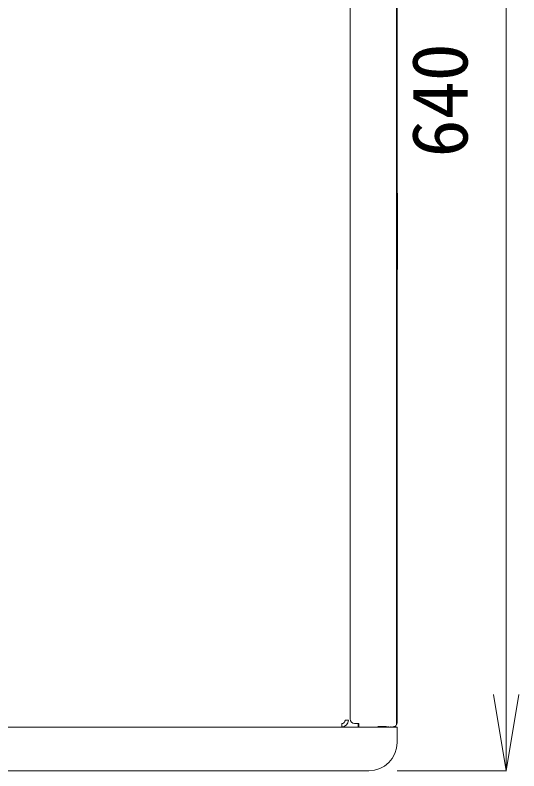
# Model space of a CAD drawing. Units: millimetres, scale not verified. Extents: x -1485 to 1485, y -1050 to 1050.
# Drawn here: x -747.2 to -516.2, y -373.3 to -26.7 of the extents above; entities that cross this region are included whole.
import ezdxf
from ezdxf.enums import TextEntityAlignment as Align

# ---------------------------------------------------------------- set-up
doc = ezdxf.new("R2010")
doc.units = ezdxf.units.MM
doc.header["$LTSCALE"] = 10
doc.layers.add('0-0_0', color=7, linetype='Continuous', lineweight=18)
doc.styles.add('ＭＳ ゴシック', font='')
doc.styles.get('ＭＳ ゴシック').set_extended_font_data('MS Gothic')

msp = doc.modelspace()

# ---------------------------------------------------------------- linework, layer by layer
at = {"layer": '0-0_0'}
for p, q in [((-593.5, 242.89), (-593.5, -349.51)), ((-572.3, -352.01), (-572.3, 245.39)), ((-572, -351.3), (-572, 244.69)), ((-522, 231.69), (-522, -338.31)), ((-572, -108.31), (-571.9, -108.31)), ((-571.9, -143.31), (-571.9, -108.31)), ((-572, -143.31), (-571.9, -143.31)), ((-516.17, -338.31), (-522, -373.31)), ((-597.4, -351.62), (-597.4, -353.14)), ((-594.37, -350.11), (-595.89, -350.11)), ((-591.5, -351.51), (-589.5, -351.51)), ((-589.8, -351.81), (-589.8, -353.31)), ((-589.5, -351.51), (-589.5, -352.07)), ((-589.5, -353.02), (-589.5, -352.07)), ((-589.5, -353.31), (-589.5, -353.02)), ((-580.8, -353.02), (-579.97, -353.02)), ((-572, -353.31), (-580, -353.31)), ((-576.3, -353.01), (-576.3, -353.31)), ((-575.9, -353.01), (-575.9, -353.31)), ((-574.9, -353.31), (-574.9, -353.01)), ((-573.4, -353.31), (-573.4, -353.21)), ((-572, -360.31), (-572, -353.31)), ((-965, -373.31), (-585, -373.31)), ((-571.94, -373.31), (-521.82, -373.31))]:
    msp.add_line(p, q, dxfattribs=at)
for points in [[(-527.83, -338.31), (-522, -373.31), (-522, -338.31)], [(-580, -353.31), (-970, -353.31), (-978, -353.31), (-978, -360.31)], [(-597.23, -351.61), (-597.23, -351.61), (-597.24, -351.61), (-597.24, -351.61), (-597.25, -351.61), (-597.25, -351.61), (-597.26, -351.61), (-597.26, -351.61), (-597.27, -351.61), (-597.28, -351.61), (-597.28, -351.61), (-597.29, -351.61), (-597.29, -351.61), (-597.3, -351.61), (-597.3, -351.61), (-597.31, -351.61), (-597.32, -351.62), (-597.32, -351.62), (-597.33, -351.62), (-597.33, -351.62), (-597.34, -351.62), (-597.34, -351.62), (-597.35, -351.62), (-597.36, -351.62), (-597.36, -351.62), (-597.37, -351.62), (-597.37, -351.62), (-597.38, -351.62), (-597.38, -351.62), (-597.39, -351.62), (-597.39, -351.62), (-597.4, -351.62)], [(-597.01, -351.57), (-597.01, -351.57), (-597.02, -351.57), (-597.03, -351.57), (-597.03, -351.58), (-597.04, -351.58), (-597.04, -351.58), (-597.05, -351.58), (-597.05, -351.58), (-597.06, -351.58), (-597.06, -351.58), (-597.07, -351.58), (-597.08, -351.59), (-597.08, -351.59), (-597.09, -351.59), (-597.09, -351.59), (-597.1, -351.59), (-597.1, -351.59), (-597.11, -351.59), (-597.11, -351.59), (-597.12, -351.59), (-597.12, -351.59), (-597.13, -351.6), (-597.14, -351.6), (-597.14, -351.6), (-597.15, -351.6), (-597.15, -351.6), (-597.16, -351.6), (-597.16, -351.6), (-597.17, -351.6), (-597.18, -351.6), (-597.18, -351.6), (-597.19, -351.6), (-597.19, -351.6), (-597.2, -351.6), (-597.2, -351.61), (-597.21, -351.61), (-597.21, -351.61), (-597.22, -351.61), (-597.23, -351.61)], [(-596.8, -351.5), (-596.81, -351.5), (-596.81, -351.5), (-596.82, -351.5), (-596.82, -351.51), (-596.83, -351.51), (-596.83, -351.51), (-596.84, -351.51), (-596.84, -351.51), (-596.85, -351.52), (-596.85, -351.52), (-596.86, -351.52), (-596.86, -351.52), (-596.87, -351.52), (-596.87, -351.53), (-596.88, -351.53), (-596.89, -351.53), (-596.89, -351.53), (-596.9, -351.53), (-596.9, -351.54), (-596.91, -351.54), (-596.91, -351.54), (-596.92, -351.54), (-596.92, -351.54), (-596.93, -351.55), (-596.93, -351.55), (-596.94, -351.55), (-596.94, -351.55), (-596.95, -351.55), (-596.96, -351.55), (-596.96, -351.56), (-596.97, -351.56), (-596.97, -351.56), (-596.98, -351.56), (-596.98, -351.56), (-596.99, -351.56), (-596.99, -351.57), (-597, -351.57), (-597, -351.57), (-597.01, -351.57)], [(-596.61, -351.4), (-596.61, -351.4), (-596.61, -351.4), (-596.62, -351.4), (-596.62, -351.41), (-596.63, -351.41), (-596.63, -351.41), (-596.64, -351.42), (-596.64, -351.42), (-596.65, -351.42), (-596.65, -351.42), (-596.66, -351.43), (-596.66, -351.43), (-596.67, -351.43), (-596.67, -351.44), (-596.68, -351.44), (-596.68, -351.44), (-596.69, -351.44), (-596.69, -351.45), (-596.7, -351.45), (-596.7, -351.45), (-596.71, -351.45), (-596.71, -351.46), (-596.72, -351.46), (-596.72, -351.46), (-596.73, -351.46), (-596.73, -351.47), (-596.74, -351.47), (-596.74, -351.47), (-596.75, -351.47), (-596.75, -351.48), (-596.76, -351.48), (-596.77, -351.48), (-596.77, -351.48), (-596.78, -351.49), (-596.78, -351.49), (-596.79, -351.49), (-596.79, -351.49), (-596.8, -351.49), (-596.8, -351.5)], [(-596.43, -351.27), (-596.43, -351.27), (-596.44, -351.27), (-596.44, -351.28), (-596.45, -351.28), (-596.45, -351.28), (-596.45, -351.29), (-596.46, -351.29), (-596.46, -351.29), (-596.47, -351.3), (-596.47, -351.3), (-596.48, -351.3), (-596.48, -351.31), (-596.49, -351.31), (-596.49, -351.32), (-596.49, -351.32), (-596.5, -351.32), (-596.5, -351.33), (-596.51, -351.33), (-596.51, -351.33), (-596.52, -351.34), (-596.52, -351.34), (-596.53, -351.34), (-596.53, -351.35), (-596.53, -351.35), (-596.54, -351.35), (-596.54, -351.36), (-596.55, -351.36), (-596.55, -351.36), (-596.56, -351.37), (-596.56, -351.37), (-596.57, -351.37), (-596.57, -351.37), (-596.58, -351.38), (-596.58, -351.38), (-596.59, -351.38), (-596.59, -351.39), (-596.6, -351.39), (-596.6, -351.39), (-596.61, -351.4)], [(-596.27, -351.11), (-596.27, -351.11), (-596.28, -351.12), (-596.28, -351.13), (-596.28, -351.13), (-596.29, -351.13), (-596.29, -351.14), (-596.3, -351.14), (-596.3, -351.15), (-596.3, -351.15), (-596.31, -351.15), (-596.31, -351.16), (-596.32, -351.16), (-596.32, -351.16), (-596.33, -351.17), (-596.33, -351.17), (-596.33, -351.18), (-596.34, -351.18), (-596.34, -351.18), (-596.35, -351.19), (-596.35, -351.19), (-596.35, -351.2), (-596.36, -351.2), (-596.36, -351.2), (-596.37, -351.21), (-596.37, -351.21), (-596.37, -351.22), (-596.38, -351.22), (-596.38, -351.22), (-596.39, -351.23), (-596.39, -351.23), (-596.4, -351.23), (-596.4, -351.24), (-596.4, -351.24), (-596.41, -351.25), (-596.41, -351.25), (-596.42, -351.25), (-596.42, -351.26), (-596.42, -351.26), (-596.43, -351.27)], [(-596.11, -350.88), (-596.11, -350.89), (-596.12, -350.89), (-596.12, -350.9), (-596.12, -350.91), (-596.13, -350.91), (-596.13, -350.92), (-596.13, -350.92), (-596.14, -350.93), (-596.14, -350.94), (-596.15, -350.94), (-596.15, -350.95), (-596.15, -350.95), (-596.16, -350.96), (-596.16, -350.96), (-596.17, -350.97), (-596.17, -350.98), (-596.18, -350.98), (-596.18, -350.99), (-596.18, -350.99), (-596.19, -351), (-596.19, -351.01), (-596.2, -351.01), (-596.2, -351.02), (-596.2, -351.02), (-596.21, -351.03), (-596.21, -351.03), (-596.22, -351.04), (-596.22, -351.05), (-596.23, -351.05), (-596.23, -351.06), (-596.23, -351.06), (-596.24, -351.07), (-596.24, -351.07), (-596.25, -351.08), (-596.25, -351.09), (-596.25, -351.09), (-596.26, -351.1), (-596.26, -351.1), (-596.27, -351.11)], [(-595.98, -350.64), (-595.99, -350.65), (-595.99, -350.66), (-595.99, -350.66), (-595.99, -350.67), (-596, -350.67), (-596, -350.68), (-596, -350.69), (-596.01, -350.69), (-596.01, -350.7), (-596.01, -350.71), (-596.01, -350.71), (-596.02, -350.72), (-596.02, -350.73), (-596.02, -350.73), (-596.03, -350.74), (-596.03, -350.74), (-596.03, -350.75), (-596.03, -350.76), (-596.04, -350.76), (-596.04, -350.77), (-596.04, -350.77), (-596.05, -350.78), (-596.05, -350.79), (-596.05, -350.79), (-596.06, -350.8), (-596.06, -350.8), (-596.06, -350.81), (-596.07, -350.82), (-596.07, -350.82), (-596.08, -350.83), (-596.08, -350.84), (-596.08, -350.84), (-596.09, -350.85), (-596.09, -350.85), (-596.09, -350.86), (-596.1, -350.86), (-596.1, -350.87), (-596.1, -350.88), (-596.11, -350.88)], [(-595.92, -350.38), (-595.92, -350.39), (-595.92, -350.39), (-595.92, -350.4), (-595.92, -350.41), (-595.92, -350.42), (-595.93, -350.42), (-595.93, -350.43), (-595.93, -350.44), (-595.93, -350.44), (-595.93, -350.45), (-595.93, -350.46), (-595.93, -350.46), (-595.94, -350.47), (-595.94, -350.48), (-595.94, -350.48), (-595.94, -350.49), (-595.94, -350.5), (-595.94, -350.5), (-595.94, -350.51), (-595.95, -350.52), (-595.95, -350.52), (-595.95, -350.53), (-595.95, -350.54), (-595.95, -350.54), (-595.95, -350.55), (-595.96, -350.56), (-595.96, -350.56), (-595.96, -350.57), (-595.96, -350.58), (-595.96, -350.58), (-595.97, -350.59), (-595.97, -350.6), (-595.97, -350.6), (-595.97, -350.61), (-595.98, -350.62), (-595.98, -350.62), (-595.98, -350.63), (-595.98, -350.64), (-595.98, -350.64)], [(-595.89, -350.11), (-595.89, -350.11), (-595.89, -350.12), (-595.89, -350.13), (-595.89, -350.13), (-595.89, -350.14), (-595.89, -350.15), (-595.89, -350.16), (-595.89, -350.16), (-595.89, -350.17), (-595.89, -350.18), (-595.89, -350.18), (-595.89, -350.19), (-595.9, -350.2), (-595.9, -350.21), (-595.9, -350.21), (-595.9, -350.22), (-595.9, -350.23), (-595.9, -350.23), (-595.9, -350.24), (-595.9, -350.25), (-595.9, -350.25), (-595.9, -350.26), (-595.9, -350.27), (-595.9, -350.28), (-595.9, -350.28), (-595.91, -350.29), (-595.91, -350.3), (-595.91, -350.3), (-595.91, -350.31), (-595.91, -350.32), (-595.91, -350.33), (-595.91, -350.33), (-595.91, -350.34), (-595.91, -350.35), (-595.91, -350.35), (-595.92, -350.36), (-595.92, -350.37), (-595.92, -350.37), (-595.92, -350.38)], [(-579.97, -353.02), (-579.95, -353.02), (-579.93, -353.02), (-579.91, -353.02), (-579.89, -353.02), (-579.87, -353.02), (-579.85, -353.02), (-579.83, -353.02), (-579.81, -353.02), (-579.79, -353.02), (-579.77, -353.02), (-579.75, -353.02), (-579.73, -353.02), (-579.71, -353.02), (-579.69, -353.02), (-579.67, -353.02), (-579.65, -353.02), (-579.63, -353.02), (-579.61, -353.02), (-579.59, -353.01), (-579.57, -353.01), (-579.55, -353.01), (-579.53, -353.01), (-579.51, -353.01), (-579.49, -353.01), (-579.47, -353.01), (-579.45, -353.01), (-579.43, -353.01), (-579.41, -353.01), (-579.39, -353.01), (-579.37, -353.01), (-579.35, -353.01), (-579.33, -353.01), (-579.31, -353.01), (-579.29, -353.01), (-579.27, -353.01), (-579.25, -353.01), (-579.23, -353.01), (-579.21, -353.01), (-579.19, -353.01)], [(-579.19, -353.01), (-579.17, -353.01), (-579.15, -353.01), (-579.13, -353.01), (-579.11, -353.01), (-579.09, -353.01), (-579.07, -353.01), (-579.05, -353.01), (-579.03, -353.01), (-579.01, -353.01), (-578.99, -353.01), (-578.97, -353.01), (-578.95, -353.01), (-578.93, -353.01), (-578.91, -353.01), (-578.89, -353.01), (-578.87, -353.01), (-578.85, -353.01), (-578.84, -353.01), (-578.82, -353.01), (-578.8, -353.01), (-578.78, -353.01), (-578.76, -353.01), (-578.74, -353.01), (-578.72, -353.01), (-578.7, -353.01), (-578.68, -353.01), (-578.66, -353.01), (-578.64, -353.01), (-578.62, -353.01), (-578.6, -353.01), (-578.58, -353.01), (-578.56, -353.01), (-578.54, -353.01), (-578.53, -353.01), (-578.51, -353.01), (-578.49, -353.01), (-578.47, -353.01), (-578.45, -353.01), (-578.43, -353.01)], [(-578.43, -353.01), (-578.41, -353.01), (-578.39, -353.01), (-578.37, -353.01), (-578.35, -353.01), (-578.34, -353.01), (-578.32, -353.01), (-578.3, -353.01), (-578.28, -353.01), (-578.26, -353.01), (-578.24, -353.01), (-578.22, -353.01), (-578.2, -353.01), (-578.18, -353.01), (-578.17, -353.01), (-578.15, -353.01), (-578.13, -353.01), (-578.11, -353.01), (-578.09, -353.01), (-578.07, -353.01), (-578.05, -353.01), (-578.04, -353.01), (-578.02, -353.01), (-578, -353.01), (-577.98, -353.01), (-577.96, -353.01), (-577.94, -353.01), (-577.93, -353.01), (-577.91, -353.01), (-577.89, -353.01), (-577.87, -353.01), (-577.85, -353.01), (-577.83, -353.01), (-577.82, -353.01), (-577.8, -353.01), (-577.78, -353.01), (-577.76, -353.01), (-577.74, -353.01), (-577.72, -353.01), (-577.71, -353.01)], [(-577.71, -353.01), (-577.69, -353.01), (-577.67, -353.01), (-577.65, -353.01), (-577.63, -353.01), (-577.62, -353.01), (-577.6, -353.01), (-577.58, -353.01), (-577.56, -353.01), (-577.54, -353.01), (-577.52, -353.01), (-577.51, -353.01), (-577.49, -353.01), (-577.47, -353.01), (-577.45, -353.01), (-577.43, -353.01), (-577.42, -353.01), (-577.4, -353.01), (-577.38, -353.01), (-577.36, -353.01), (-577.34, -353.01), (-577.33, -353.01), (-577.31, -353.01), (-577.29, -353.01), (-577.27, -353.01), (-577.25, -353.01), (-577.24, -353.01), (-577.22, -353.01), (-577.2, -353.01), (-577.18, -353.01), (-577.17, -353.01), (-577.15, -353.01), (-577.13, -353.01), (-577.11, -353.01), (-577.09, -353.01), (-577.08, -353.01), (-577.06, -353.01), (-577.04, -353.01), (-577.02, -353.01), (-577, -353.01)], [(-577, -353.01), (-576.99, -353.01), (-576.97, -353.01), (-576.95, -353.01)]]:
    msp.add_lwpolyline(points, dxfattribs=at)
for centre, radius, start, end in [((-591.5, -349.51), 2, 180, 270), ((-597.4, -350.11), 3.03, 270, 0), ((-589.5, -351.81), 0.3, 90, 180), ((-573.7, -353.31), 0.3, 90, 180), ((-572.9, -353.21), 0.5, 156.252, 180), ((-573.3, -352.01), 1, 270, 0), ((-573.5, -351.3), 1.5, 321.5208, 0), ((-585, -360.31), 13, 270, 0)]:
    msp.add_arc(centre, radius, start, end, dxfattribs=at)

# ---------------------------------------------------------------- texts
at = {"layer": '0-0_0', "style": 'ＭＳ ゴシック'}
msp.add_text('640', height=25.66, rotation=90, dxfattribs=at).set_placement((-532, -91.98), align=Align.BOTTOM_LEFT)

doc.saveas('drawing.dxf')
